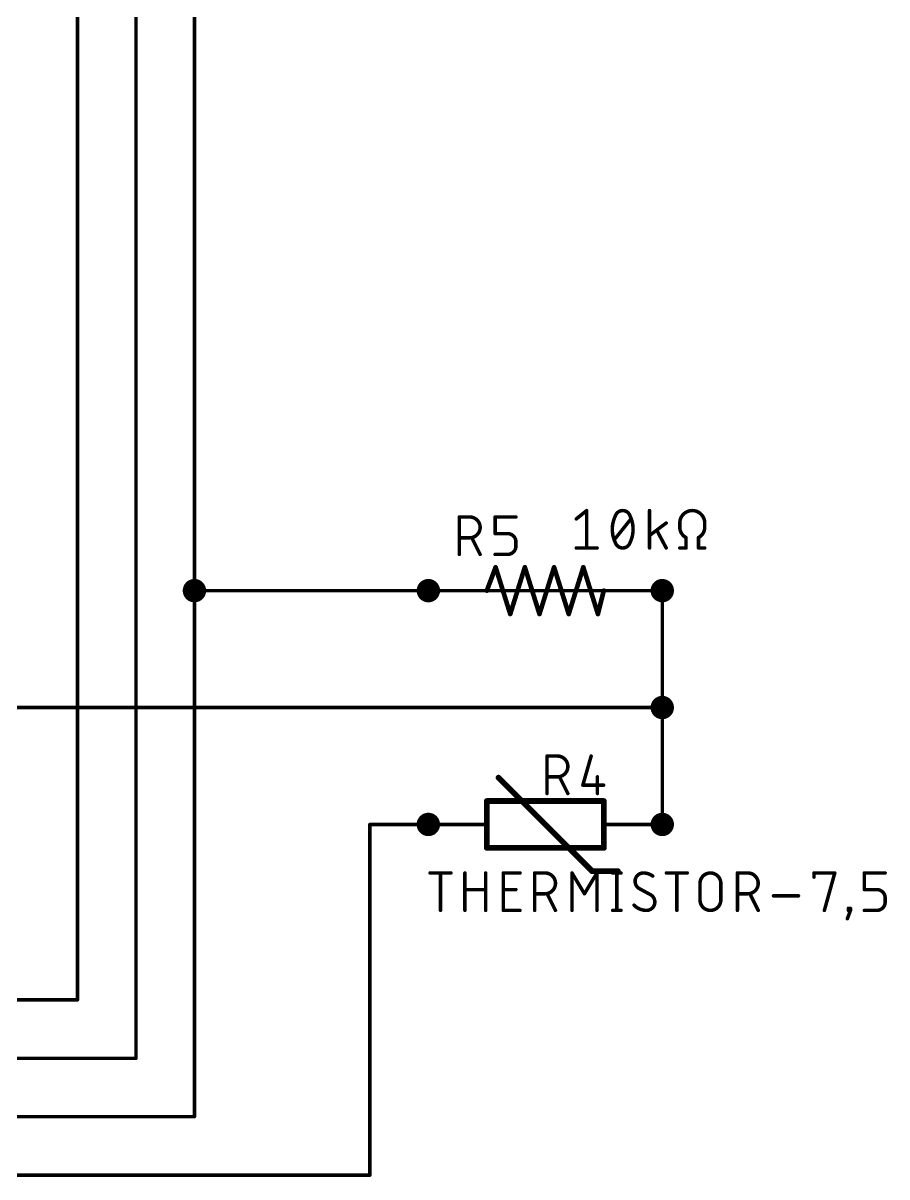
# Model space of a CAD drawing. Extents: x 33 to 158, y -5 to 117.
# Drawn here: x 114.5 to 152, y -5.2 to 45 of the extents above; entities that cross this region are included whole.
import ezdxf

# ---------------------------------------------------------------- set-up
doc = ezdxf.new("R2010")
doc.units = 0
for name, color, linetype in [('91', 122, 'CONTINUOUS'), ('94', 12, 'CONTINUOUS'), ('95', 251, 'CONTINUOUS'), ('96', 251, 'CONTINUOUS')]:
    doc.layers.add(name, color=color, linetype=linetype)

msp = doc.modelspace()

# ---------------------------------------------------------------- linework, layer by layer
at = {"layer": '91', "const_width": 0.1524}
for points in [[(119.38, 83.82), (119.38, 0)], [(116.84, 81.28), (116.84, 2.54)], [(121.92, 50.8), (121.92, 20.32)], [(121.92, 20.32), (121.92, -2.54)], [(132.08, 20.32), (121.92, 20.32)], [(142.24, 20.32), (132.08, 20.32)], [(142.24, 20.32), (142.24, 15.24)], [(101.6, 15.24), (142.24, 15.24)], [(142.24, 15.24), (142.24, 10.16)], [(129.54, -5.08), (129.54, 10.16)], [(129.54, 10.16), (132.08, 10.16)], [(116.84, 2.54), (93.98, 2.54)], [(119.38, 0), (91.44, 0)], [(121.92, -2.54), (73.66, -2.54)], [(129.54, -5.08), (78.74, -5.08)]]:
    msp.add_lwpolyline(points, dxfattribs=at)
at = {"layer": '91'}
for points, const_width in [([(121.92, 20.066, 1), (121.92, 20.574, 1), (121.92, 20.066)], 0.508), ([(132.08, 20.066, 1), (132.08, 20.574, 1), (132.08, 20.066)], 0.508), ([(142.24, 20.066, 1), (142.24, 20.574, 1), (142.24, 20.066)], 0.508), ([(121.9581, 20.32, 1), (121.8819, 20.32)], 0.0762), ([(121.92, 20.3581, 1), (121.92, 20.2819)], 0.0762), ([(121.8819, 20.32, 1), (121.9581, 20.32)], 0.0762), ([(132.08, 20.3581, 1), (132.08, 20.2819)], 0.0762), ([(132.08, 20.2819, 1), (132.08, 20.3581)], 0.0762), ([(142.2781, 20.32, 1), (142.2019, 20.32)], 0.0762), ([(142.24, 20.2819, 1), (142.24, 20.3581)], 0.0762), ([(142.24, 14.986, 1), (142.24, 15.494, 1), (142.24, 14.986)], 0.508), ([(142.2781, 15.24, 1), (142.2019, 15.24)], 0.0762), ([(142.2019, 15.24, 1), (142.2781, 15.24)], 0.0762), ([(142.24, 15.2019, 1), (142.24, 15.2781)], 0.0762), ([(132.08, 9.906, 1), (132.08, 10.414, 1), (132.08, 9.906)], 0.508), ([(142.24, 9.906, 1), (142.24, 10.414, 1), (142.24, 9.906)], 0.508), ([(129.5781, 10.16, 1), (129.5019, 10.16)], 0.0762), ([(129.54, 10.1981, 1), (129.54, 10.1219)], 0.0762), ([(132.08, 10.1219, 1), (132.08, 10.1981)], 0.0762), ([(142.2019, 10.16, 1), (142.2781, 10.16)], 0.0762), ([(116.8019, 2.54, 1), (116.8781, 2.54)], 0.0762), ([(116.84, 2.5019, 1), (116.84, 2.5781)], 0.0762), ([(119.3419, 0, 1), (119.4181, 0)], 0.0762), ([(119.38, -0.0381, 1), (119.38, 0.0381)], 0.0762), ([(121.8819, -2.54, 1), (121.9581, -2.54)], 0.0762), ([(121.92, -2.5781, 1), (121.92, -2.5019)], 0.0762), ([(129.54, -5.1181, 1), (129.54, -5.0419)], 0.0762), ([(129.5019, -5.08, 1), (129.5781, -5.08)], 0.0762)]:
    msp.add_lwpolyline(points, format="xyb", dxfattribs=dict(at, const_width=const_width))
at = {"layer": '94'}
for points, const_width in [([(134.62, 20.32), (135.001, 21.336)], 0.2032), ([(135.001, 21.336), (135.636, 19.304)], 0.2032), ([(135.636, 19.304), (136.271, 21.336)], 0.2032), ([(136.271, 21.336), (136.906, 19.304)], 0.2032), ([(136.906, 19.304), (137.541, 21.336)], 0.2032), ([(137.541, 21.336), (138.176, 19.304)], 0.2032), ([(138.176, 19.304), (138.811, 21.336)], 0.2032), ([(138.811, 21.336), (139.446, 19.304)], 0.2032), ([(132.08, 20.32), (134.62, 20.32)], 0.1524), ([(139.446, 19.304), (139.7, 20.32)], 0.2032), ([(142.24, 20.32), (139.7, 20.32)], 0.1524), ([(139.192, 8.128), (135.128, 12.192)], 0.254), ([(134.62, 9.144), (134.62, 11.176)], 0.254), ([(134.62, 11.176), (139.7, 11.176)], 0.254), ([(139.7, 11.176), (139.7, 9.144)], 0.254), ([(132.08, 10.16), (134.62, 10.16)], 0.1524), ([(142.24, 10.16), (139.7, 10.16)], 0.1524), ([(139.7, 9.144), (134.62, 9.144)], 0.254), ([(140.3096, 8.128), (139.192, 8.128)], 0.254)]:
    msp.add_lwpolyline(points, dxfattribs=dict(at, const_width=const_width))
for points, const_width in [([(135.0495, 21.3512, 1), (134.9525, 21.3208)], 0.1016), ([(135.0486, 21.3182, 1), (134.9534, 21.3538)], 0.1016), ([(136.3195, 21.3512, 1), (136.2225, 21.3208)], 0.1016), ([(136.3195, 21.3208, 1), (136.2225, 21.3512)], 0.1016), ([(137.5895, 21.3512, 1), (137.4925, 21.3208)], 0.1016), ([(137.5895, 21.3208, 1), (137.4925, 21.3512)], 0.1016), ([(138.8595, 21.3512, 1), (138.7625, 21.3208)], 0.1016), ([(138.8595, 21.3208, 1), (138.7625, 21.3512)], 0.1016), ([(132.08, 20.3581, 1), (132.08, 20.2819)], 0.0762), ([(134.5724, 20.3378, 1), (134.6676, 20.3022)], 0.1016), ([(134.62, 20.2819, 1), (134.62, 20.3581)], 0.0762), ([(139.7493, 20.3077, 1), (139.6507, 20.3323)], 0.1016), ([(139.7, 20.3581, 1), (139.7, 20.2819)], 0.0762), ([(142.24, 20.2819, 1), (142.24, 20.3581)], 0.0762), ([(135.5875, 19.3192, 1), (135.6845, 19.2888)], 0.1016), ([(135.5875, 19.2888, 1), (135.6845, 19.3192)], 0.1016), ([(136.8575, 19.3192, 1), (136.9545, 19.2888)], 0.1016), ([(136.8575, 19.2888, 1), (136.9545, 19.3192)], 0.1016), ([(138.1275, 19.3192, 1), (138.2245, 19.2888)], 0.1016), ([(138.1275, 19.2888, 1), (138.2245, 19.3192)], 0.1016), ([(139.3967, 19.3163, 1), (139.4953, 19.2917)], 0.1016), ([(139.3975, 19.2888, 1), (139.4945, 19.3192)], 0.1016), ([(135.1729, 12.2369, 1), (135.0831, 12.1471)], 0.127), ([(134.6835, 11.176, 1), (134.5565, 11.176)], 0.127), ([(134.62, 11.2395, 1), (134.62, 11.1125)], 0.127), ([(139.7635, 11.176, 1), (139.6365, 11.176)], 0.127), ([(139.7, 11.1125, 1), (139.7, 11.2395)], 0.127), ([(132.08, 10.1981, 1), (132.08, 10.1219)], 0.0762), ([(134.62, 10.1219, 1), (134.62, 10.1981)], 0.0762), ([(139.7, 10.1981, 1), (139.7, 10.1219)], 0.0762), ([(142.24, 10.1219, 1), (142.24, 10.1981)], 0.0762), ([(134.62, 9.2075, 1), (134.62, 9.0805)], 0.127), ([(134.5565, 9.144, 1), (134.6835, 9.144)], 0.127), ([(139.6365, 9.144, 1), (139.7635, 9.144)], 0.127), ([(139.7, 9.0805, 1), (139.7, 9.2075)], 0.127), ([(139.192, 8.1915, 1), (139.192, 8.0645)], 0.127), ([(139.1471, 8.0831, 1), (139.2369, 8.1729)], 0.127), ([(140.3096, 8.0645, 1), (140.3096, 8.1915)], 0.127)]:
    msp.add_lwpolyline(points, format="xyb", dxfattribs=dict(at, const_width=const_width))
at = {"layer": '95', "const_width": 0.1524}
for points in [[(133.4262, 21.8948), (133.4262, 23.5204)], [(133.4262, 23.5204), (133.8778, 23.5204)], [(134.9802, 22.7979), (134.9802, 23.5204)], [(134.9802, 23.5204), (135.8833, 23.5204)], [(133.8778, 22.6173), (133.4262, 22.6173)], [(134.3293, 21.8948), (133.9681, 22.6173)], [(135.522, 22.7979), (134.9802, 22.7979)], [(135.8833, 22.256), (135.8833, 22.4367)], [(134.9802, 21.8948), (135.522, 21.8948)], [(137.2362, 11.5062), (137.2362, 13.1318)], [(137.2362, 13.1318), (137.6878, 13.1318)], [(139.1514, 13.1318), (138.7902, 11.8674)], [(137.6878, 12.2287), (137.2362, 12.2287)], [(138.1393, 11.5062), (137.7781, 12.2287)], [(139.4223, 12.2287), (139.4223, 11.5062)], [(138.7902, 11.8674), (139.6933, 11.8674)]]:
    msp.add_lwpolyline(points, dxfattribs=at)
at = {"layer": '95'}
for points, const_width in [([(133.4643, 23.5204, 1), (133.3881, 23.5204)], 0.0762), ([(133.4262, 23.5585, 1), (133.4262, 23.4823)], 0.0762), ([(133.8778, 22.6173, 1), (133.8778, 23.5204)], 0.1524), ([(133.8778, 23.5585, 1), (133.8778, 23.4823)], 0.0762), ([(133.8778, 23.4823, 1), (133.8778, 23.5585)], 0.0762), ([(135.0183, 23.5204, 1), (134.9421, 23.5204)], 0.0762), ([(134.9802, 23.5585, 1), (134.9802, 23.4823)], 0.0762), ([(135.8833, 23.4823, 1), (135.8833, 23.5585)], 0.0762), ([(133.4262, 22.6554, 1), (133.4262, 22.5792)], 0.0762), ([(133.8778, 22.6554, 1), (133.8778, 22.5792)], 0.0762), ([(133.8778, 22.5792, 1), (133.8778, 22.6554)], 0.0762), ([(134.0021, 22.6343, 1), (133.934, 22.6002)], 0.0762), ([(134.9802, 22.836, 1), (134.9802, 22.7598)], 0.0762), ([(134.9421, 22.7979, 1), (135.0183, 22.7979)], 0.0762), ([(135.8833, 22.4367, 0.4142), (135.522, 22.7979)], 0.1524), ([(135.522, 22.836, 1), (135.522, 22.7598)], 0.0762), ([(135.522, 22.7598, 1), (135.522, 22.836)], 0.0762), ([(135.522, 21.8948, 0.4142), (135.8833, 22.256)], 0.1524), ([(135.9214, 22.4367, 1), (135.8452, 22.4367)], 0.0762), ([(135.8452, 22.4367, 1), (135.9214, 22.4367)], 0.0762), ([(135.9214, 22.256, 1), (135.8452, 22.256)], 0.0762), ([(135.8452, 22.256, 1), (135.9214, 22.256)], 0.0762), ([(133.3881, 21.8948, 1), (133.4643, 21.8948)], 0.0762), ([(134.2952, 21.8778, 1), (134.3634, 21.9118)], 0.0762), ([(134.9802, 21.9329, 1), (134.9802, 21.8567)], 0.0762), ([(135.522, 21.9329, 1), (135.522, 21.8567)], 0.0762), ([(135.522, 21.8567, 1), (135.522, 21.9329)], 0.0762), ([(137.2743, 13.1318, 1), (137.1981, 13.1318)], 0.0762), ([(137.2362, 13.1699, 1), (137.2362, 13.0937)], 0.0762), ([(137.6878, 12.2287, 1), (137.6878, 13.1318)], 0.1524), ([(137.6878, 13.1699, 1), (137.6878, 13.0937)], 0.0762), ([(137.6878, 13.0937, 1), (137.6878, 13.1699)], 0.0762), ([(139.188, 13.1213, 1), (139.1148, 13.1423)], 0.0762), ([(137.2362, 12.2668, 1), (137.2362, 12.1906)], 0.0762), ([(137.6878, 12.2668, 1), (137.6878, 12.1906)], 0.0762), ([(137.6878, 12.1906, 1), (137.6878, 12.2668)], 0.0762), ([(137.8121, 12.2457, 1), (137.744, 12.2116)], 0.0762), ([(139.4604, 12.2287, 1), (139.3842, 12.2287)], 0.0762), ([(137.1981, 11.5062, 1), (137.2743, 11.5062)], 0.0762), ([(138.1052, 11.4892, 1), (138.1734, 11.5232)], 0.0762), ([(138.7535, 11.8779, 1), (138.8268, 11.857)], 0.0762), ([(138.7902, 11.9055, 1), (138.7902, 11.8293)], 0.0762), ([(139.3842, 11.5062, 1), (139.4604, 11.5062)], 0.0762), ([(139.6933, 11.8293, 1), (139.6933, 11.9055)], 0.0762)]:
    msp.add_lwpolyline(points, format="xyb", dxfattribs=dict(at, const_width=const_width))
at = {"layer": '96', "const_width": 0.1524}
for points in [[(138.5062, 23.4386), (138.9578, 23.7998)], [(138.9578, 23.7998), (138.9578, 22.1742)], [(141.6875, 22.1742), (141.6875, 23.7998)], [(140.1596, 22.5354), (140.8821, 23.4386)], [(142.41, 23.2579), (141.6875, 22.7161)], [(143.001, 23.2579), (143.001, 23.0773)], [(144.0848, 23.2579), (144.0848, 23.0773)], [(142.41, 22.1742), (142.0036, 22.9418)], [(143.272, 22.6258), (143.272, 22.1742)], [(143.8138, 22.6258), (143.8138, 22.1742)], [(138.5062, 22.1742), (139.4093, 22.1742)], [(143.272, 22.1742), (143.001, 22.1742)], [(143.8138, 22.1742), (144.0848, 22.1742)], [(132.1562, 8.0518), (133.0593, 8.0518)], [(132.6078, 6.4262), (132.6078, 8.0518)], [(133.6672, 6.4262), (133.6672, 8.0518)], [(134.5703, 8.0518), (134.5703, 6.4262)], [(135.3375, 6.4262), (135.3375, 8.0518)], [(135.3375, 8.0518), (136.06, 8.0518)], [(136.6984, 6.4262), (136.6984, 8.0518)], [(136.6984, 8.0518), (137.15, 8.0518)], [(138.3184, 6.4262), (138.3184, 8.0518)], [(138.3184, 8.0518), (138.8603, 7.1487)], [(138.8603, 7.1487), (139.4021, 8.0518)], [(139.4021, 8.0518), (139.4021, 6.4262)], [(140.0864, 8.0518), (140.4477, 8.0518)], [(140.2671, 8.0518), (140.2671, 6.4262)], [(142.4207, 8.0518), (143.3238, 8.0518)], [(142.8723, 6.4262), (142.8723, 8.0518)], [(145.504, 6.4262), (145.504, 8.0518)], [(145.504, 8.0518), (145.9556, 8.0518)], [(148.8295, 7.8712), (148.8295, 8.0518)], [(148.8295, 8.0518), (149.7326, 8.0518)], [(149.7326, 8.0518), (149.2811, 6.4262)], [(151.0179, 7.3293), (151.0179, 8.0518)], [(151.0179, 8.0518), (151.921, 8.0518)], [(143.8796, 6.8778), (143.8796, 7.6002)], [(144.7827, 7.6002), (144.7827, 6.8778)], [(133.6672, 7.3293), (134.5703, 7.3293)], [(135.3375, 7.3293), (135.8794, 7.3293)], [(137.15, 7.1487), (136.6984, 7.1487)], [(137.6015, 6.4262), (137.2403, 7.1487)], [(141.7364, 7.1035), (141.2397, 7.3745)], [(145.9556, 7.1487), (145.504, 7.1487)], [(146.4071, 6.4262), (146.0459, 7.1487)], [(147.0719, 7.0584), (148.1556, 7.0584)], [(151.5598, 7.3293), (151.0179, 7.3293)], [(151.921, 6.7874), (151.921, 6.9681)], [(150.3248, 6.4262), (150.3248, 6.5165)], [(150.3248, 6.5165), (150.4151, 6.5165)], [(150.4151, 6.5165), (150.4151, 6.4262)], [(136.06, 6.4262), (135.3375, 6.4262)], [(140.0864, 6.4262), (140.4477, 6.4262)], [(150.4151, 6.4262), (150.2796, 6.065)], [(150.4151, 6.4262), (150.3248, 6.4262)], [(151.0179, 6.4262), (151.5598, 6.4262)]]:
    msp.add_lwpolyline(points, dxfattribs=at)
at = {"layer": '96'}
for points, const_width in [([(138.9959, 23.7998, 1), (138.9197, 23.7998)], 0.0762), ([(138.9816, 23.77, 1), (138.934, 23.8296)], 0.0762), ([(140.2048, 23.574, 0.1139), (140.0693, 22.987)], 0.1524), ([(140.1687, 23.5864, 1), (140.2408, 23.5617)], 0.0762), ([(140.5209, 23.7998, 0.3205), (140.2048, 23.574)], 0.1524), ([(140.239, 23.5573, 1), (140.1705, 23.5907)], 0.0762), ([(140.837, 23.574, 0.3205), (140.5209, 23.7998)], 0.1524), ([(140.5209, 23.8379, 1), (140.5209, 23.7617)], 0.0762), ([(140.5209, 23.7617, 1), (140.5209, 23.8379)], 0.0762), ([(140.8712, 23.5907, 1), (140.8027, 23.5573)], 0.0762), ([(140.9724, 22.987, 0.1139), (140.837, 23.574)], 0.1524), ([(140.8009, 23.5617, 1), (140.873, 23.5864)], 0.0762), ([(141.7256, 23.7998, 1), (141.6494, 23.7998)], 0.0762), ([(143.5429, 23.7998, 0.4142), (143.001, 23.2579)], 0.1524), ([(144.0848, 23.2579, 0.4142), (143.5429, 23.7998)], 0.1524), ([(143.5429, 23.8379, 1), (143.5429, 23.7617)], 0.0762), ([(143.5429, 23.7617, 1), (143.5429, 23.8379)], 0.0762), ([(138.4824, 23.4683, 1), (138.53, 23.4088)], 0.0762), ([(140.9119, 23.4148, 1), (140.8524, 23.4624)], 0.0762), ([(142.4329, 23.2275, 1), (142.3872, 23.2884)], 0.0762), ([(143.0391, 23.2579, 1), (142.9629, 23.2579)], 0.0762), ([(142.9629, 23.2579, 1), (143.0391, 23.2579)], 0.0762), ([(143.001, 23.0773, 0.277), (143.272, 22.6258)], 0.1524), ([(143.0391, 23.0773, 1), (142.9629, 23.0773)], 0.0762), ([(142.9629, 23.0773, 1), (143.0391, 23.0773)], 0.0762), ([(143.8138, 22.6258, 0.277), (144.0848, 23.0773)], 0.1524), ([(144.1229, 23.2579, 1), (144.0467, 23.2579)], 0.0762), ([(144.0467, 23.2579, 1), (144.1229, 23.2579)], 0.0762), ([(144.1229, 23.0773, 1), (144.0467, 23.0773)], 0.0762), ([(144.0467, 23.0773, 1), (144.1229, 23.0773)], 0.0762), ([(140.0693, 22.987, 0.1139), (140.2048, 22.4)], 0.1524), ([(140.1074, 22.987, 1), (140.0312, 22.987)], 0.0762), ([(140.0312, 22.987, 1), (140.1074, 22.987)], 0.0762), ([(140.1299, 22.5592, 1), (140.1894, 22.5116)], 0.0762), ([(140.837, 22.4, 0.1139), (140.9724, 22.987)], 0.1524), ([(141.0105, 22.987, 1), (140.9343, 22.987)], 0.0762), ([(140.9343, 22.987, 1), (141.0105, 22.987)], 0.0762), ([(141.6647, 22.7465, 1), (141.7104, 22.6856)], 0.0762), ([(142.0373, 22.9597, 1), (141.9699, 22.924)], 0.0762), ([(143.3101, 22.6258, 1), (143.2339, 22.6258)], 0.0762), ([(143.254, 22.5921, 1), (143.2899, 22.6594)], 0.0762), ([(143.8519, 22.6258, 1), (143.7757, 22.6258)], 0.0762), ([(143.7959, 22.6594, 1), (143.8318, 22.5921)], 0.0762), ([(138.5062, 22.2123, 1), (138.5062, 22.1361)], 0.0762), ([(138.9197, 22.1742, 1), (138.9959, 22.1742)], 0.0762), ([(139.4093, 22.1361, 1), (139.4093, 22.2123)], 0.0762), ([(140.2408, 22.4123, 1), (140.1687, 22.3876)], 0.0762), ([(140.2048, 22.4, 0.3205), (140.5209, 22.1742)], 0.1524), ([(140.1705, 22.3833, 1), (140.239, 22.4167)], 0.0762), ([(140.5209, 22.1742, 0.3205), (140.837, 22.4)], 0.1524), ([(140.5209, 22.2123, 1), (140.5209, 22.1361)], 0.0762), ([(140.5209, 22.1361, 1), (140.5209, 22.2123)], 0.0762), ([(140.8027, 22.4167, 1), (140.8712, 22.3833)], 0.0762), ([(140.873, 22.3876, 1), (140.8009, 22.4123)], 0.0762), ([(141.6494, 22.1742, 1), (141.7256, 22.1742)], 0.0762), ([(142.3763, 22.1564, 1), (142.4437, 22.192)], 0.0762), ([(143.001, 22.2123, 1), (143.001, 22.1361)], 0.0762), ([(143.2339, 22.1742, 1), (143.3101, 22.1742)], 0.0762), ([(143.272, 22.1361, 1), (143.272, 22.2123)], 0.0762), ([(143.8138, 22.2123, 1), (143.8138, 22.1361)], 0.0762), ([(143.7757, 22.1742, 1), (143.8519, 22.1742)], 0.0762), ([(144.0848, 22.1361, 1), (144.0848, 22.2123)], 0.0762), ([(132.1562, 8.0899, 1), (132.1562, 8.0137)], 0.0762), ([(132.6459, 8.0518, 1), (132.5697, 8.0518)], 0.0762), ([(133.0593, 8.0137, 1), (133.0593, 8.0899)], 0.0762), ([(133.7053, 8.0518, 1), (133.6291, 8.0518)], 0.0762), ([(134.6084, 8.0518, 1), (134.5322, 8.0518)], 0.0762), ([(135.3756, 8.0518, 1), (135.2994, 8.0518)], 0.0762), ([(135.3375, 8.0899, 1), (135.3375, 8.0137)], 0.0762), ([(136.06, 8.0137, 1), (136.06, 8.0899)], 0.0762), ([(136.7365, 8.0518, 1), (136.6603, 8.0518)], 0.0762), ([(136.6984, 8.0899, 1), (136.6984, 8.0137)], 0.0762), ([(137.15, 7.1487, 1), (137.15, 8.0518)], 0.1524), ([(137.15, 8.0899, 1), (137.15, 8.0137)], 0.0762), ([(137.15, 8.0137, 1), (137.15, 8.0899)], 0.0762), ([(138.3565, 8.0518, 1), (138.2803, 8.0518)], 0.0762), ([(138.3511, 8.0714, 1), (138.2857, 8.0322)], 0.0762), ([(139.4402, 8.0518, 1), (139.364, 8.0518)], 0.0762), ([(139.4348, 8.0322, 1), (139.3694, 8.0714)], 0.0762), ([(140.0864, 8.0899, 1), (140.0864, 8.0137)], 0.0762), ([(140.3052, 8.0518, 1), (140.229, 8.0518)], 0.0762), ([(140.4477, 8.0137, 1), (140.4477, 8.0899)], 0.0762), ([(141.4203, 8.0518, 0.4142), (141.0591, 7.6906)], 0.1524), ([(141.8267, 7.9163, 0.1623), (141.4203, 8.0518)], 0.1524), ([(141.4203, 8.0899, 1), (141.4203, 8.0137)], 0.0762), ([(141.4203, 8.0137, 1), (141.4203, 8.0899)], 0.0762), ([(142.4207, 8.0899, 1), (142.4207, 8.0137)], 0.0762), ([(142.9104, 8.0518, 1), (142.8342, 8.0518)], 0.0762), ([(143.3238, 8.0137, 1), (143.3238, 8.0899)], 0.0762), ([(144.7827, 7.6002, 1), (143.8796, 7.6002)], 0.1524), ([(145.5421, 8.0518, 1), (145.4659, 8.0518)], 0.0762), ([(145.504, 8.0899, 1), (145.504, 8.0137)], 0.0762), ([(145.9556, 7.1487, 1), (145.9556, 8.0518)], 0.1524), ([(145.9556, 8.0899, 1), (145.9556, 8.0137)], 0.0762), ([(145.9556, 8.0137, 1), (145.9556, 8.0899)], 0.0762), ([(148.8676, 8.0518, 1), (148.7914, 8.0518)], 0.0762), ([(148.8295, 8.0899, 1), (148.8295, 8.0137)], 0.0762), ([(149.7693, 8.0416, 1), (149.6959, 8.062)], 0.0762), ([(149.7326, 8.0137, 1), (149.7326, 8.0899)], 0.0762), ([(151.056, 8.0518, 1), (150.9798, 8.0518)], 0.0762), ([(151.0179, 8.0899, 1), (151.0179, 8.0137)], 0.0762), ([(151.921, 8.0137, 1), (151.921, 8.0899)], 0.0762), ([(141.0591, 7.6906, 0.2656), (141.2397, 7.3745)], 0.1524), ([(141.0972, 7.6906, 1), (141.021, 7.6906)], 0.0762), ([(141.021, 7.6906, 1), (141.0972, 7.6906)], 0.0762), ([(141.8038, 7.8859, 1), (141.8496, 7.9468)], 0.0762), ([(143.9177, 7.6002, 1), (143.8415, 7.6002)], 0.0762), ([(143.8415, 7.6002, 1), (143.9177, 7.6002)], 0.0762), ([(144.8208, 7.6002, 1), (144.7446, 7.6002)], 0.0762), ([(144.7446, 7.6002, 1), (144.8208, 7.6002)], 0.0762), ([(148.7914, 7.8712, 1), (148.8676, 7.8712)], 0.0762), ([(133.6672, 7.3674, 1), (133.6672, 7.2912)], 0.0762), ([(134.5703, 7.2912, 1), (134.5703, 7.3674)], 0.0762), ([(135.3375, 7.3674, 1), (135.3375, 7.2912)], 0.0762), ([(135.8794, 7.2912, 1), (135.8794, 7.3674)], 0.0762), ([(136.6984, 7.1868, 1), (136.6984, 7.1106)], 0.0762), ([(137.15, 7.1868, 1), (137.15, 7.1106)], 0.0762), ([(137.15, 7.1106, 1), (137.15, 7.1868)], 0.0762), ([(137.2744, 7.1657, 1), (137.2062, 7.1316)], 0.0762), ([(138.8276, 7.1683, 1), (138.8929, 7.1291)], 0.0762), ([(138.8276, 7.1291, 1), (138.8929, 7.1683)], 0.0762), ([(141.2579, 7.4079, 1), (141.2214, 7.341)], 0.0762), ([(141.2203, 7.3416, 1), (141.259, 7.4073)], 0.0762), ([(141.7557, 7.1364, 1), (141.717, 7.0707)], 0.0762), ([(141.917, 6.7874, 0.2656), (141.7364, 7.1035)], 0.1524), ([(141.7181, 7.0701, 1), (141.7546, 7.137)], 0.0762), ([(145.504, 7.1868, 1), (145.504, 7.1106)], 0.0762), ([(145.9556, 7.1868, 1), (145.9556, 7.1106)], 0.0762), ([(145.9556, 7.1106, 1), (145.9556, 7.1868)], 0.0762), ([(146.08, 7.1657, 1), (146.0118, 7.1316)], 0.0762), ([(147.0719, 7.0965, 1), (147.0719, 7.0203)], 0.0762), ([(148.1556, 7.0203, 1), (148.1556, 7.0965)], 0.0762), ([(151.0179, 7.3674, 1), (151.0179, 7.2912)], 0.0762), ([(150.9798, 7.3293, 1), (151.056, 7.3293)], 0.0762), ([(151.921, 6.9681, 0.4142), (151.5598, 7.3293)], 0.1524), ([(151.5598, 7.3674, 1), (151.5598, 7.2912)], 0.0762), ([(151.5598, 7.2912, 1), (151.5598, 7.3674)], 0.0762), ([(151.9591, 6.9681, 1), (151.8829, 6.9681)], 0.0762), ([(141.0139, 6.652, 0.2), (141.5558, 6.4262)], 0.1524), ([(141.041, 6.6788, 1), (140.9868, 6.6251)], 0.0762), ([(141.5558, 6.4262, 0.4142), (141.917, 6.7874)], 0.1524), ([(141.9551, 6.7874, 1), (141.8789, 6.7874)], 0.0762), ([(141.8789, 6.7874, 1), (141.9551, 6.7874)], 0.0762), ([(143.8796, 6.8778, 1), (144.7827, 6.8778)], 0.1524), ([(143.9177, 6.8778, 1), (143.8415, 6.8778)], 0.0762), ([(143.8415, 6.8778, 1), (143.9177, 6.8778)], 0.0762), ([(144.8208, 6.8778, 1), (144.7446, 6.8778)], 0.0762), ([(144.7446, 6.8778, 1), (144.8208, 6.8778)], 0.0762), ([(150.3629, 6.5165, 1), (150.2867, 6.5165)], 0.0762), ([(150.3248, 6.5546, 1), (150.3248, 6.4784)], 0.0762), ([(150.4532, 6.5165, 1), (150.377, 6.5165)], 0.0762), ([(150.4151, 6.4784, 1), (150.4151, 6.5546)], 0.0762), ([(151.5598, 6.4262, 0.4142), (151.921, 6.7874)], 0.1524), ([(151.8829, 6.9681, 1), (151.9591, 6.9681)], 0.0762), ([(151.9591, 6.7874, 1), (151.8829, 6.7874)], 0.0762), ([(151.8829, 6.7874, 1), (151.9591, 6.7874)], 0.0762), ([(132.5697, 6.4262, 1), (132.6459, 6.4262)], 0.0762), ([(133.6291, 6.4262, 1), (133.7053, 6.4262)], 0.0762), ([(134.5322, 6.4262, 1), (134.6084, 6.4262)], 0.0762), ([(135.3375, 6.4643, 1), (135.3375, 6.3881)], 0.0762), ([(135.2994, 6.4262, 1), (135.3756, 6.4262)], 0.0762), ([(136.06, 6.3881, 1), (136.06, 6.4643)], 0.0762), ([(136.6603, 6.4262, 1), (136.7365, 6.4262)], 0.0762), ([(137.5675, 6.4092, 1), (137.6356, 6.4432)], 0.0762), ([(138.2803, 6.4262, 1), (138.3565, 6.4262)], 0.0762), ([(139.364, 6.4262, 1), (139.4402, 6.4262)], 0.0762), ([(140.0864, 6.4643, 1), (140.0864, 6.3881)], 0.0762), ([(140.229, 6.4262, 1), (140.3052, 6.4262)], 0.0762), ([(140.4477, 6.3881, 1), (140.4477, 6.4643)], 0.0762), ([(141.5558, 6.4643, 1), (141.5558, 6.3881)], 0.0762), ([(141.5558, 6.3881, 1), (141.5558, 6.4643)], 0.0762), ([(142.8342, 6.4262, 1), (142.9104, 6.4262)], 0.0762), ([(145.4659, 6.4262, 1), (145.5421, 6.4262)], 0.0762), ([(146.373, 6.4092, 1), (146.4412, 6.4432)], 0.0762), ([(149.2444, 6.4364, 1), (149.3178, 6.416)], 0.0762), ([(150.2439, 6.0783, 1), (150.3153, 6.0516)], 0.0762), ([(150.3248, 6.4643, 1), (150.3248, 6.3881)], 0.0762), ([(150.2867, 6.4262, 1), (150.3629, 6.4262)], 0.0762), ([(150.377, 6.4262, 1), (150.4532, 6.4262)], 0.0762), ([(150.4507, 6.4128, 1), (150.3794, 6.4396)], 0.0762), ([(150.4151, 6.3881, 1), (150.4151, 6.4643)], 0.0762), ([(151.0179, 6.4643, 1), (151.0179, 6.3881)], 0.0762), ([(151.5598, 6.4643, 1), (151.5598, 6.3881)], 0.0762), ([(151.5598, 6.3881, 1), (151.5598, 6.4643)], 0.0762)]:
    msp.add_lwpolyline(points, format="xyb", dxfattribs=dict(at, const_width=const_width))

doc.saveas('drawing.dxf')
